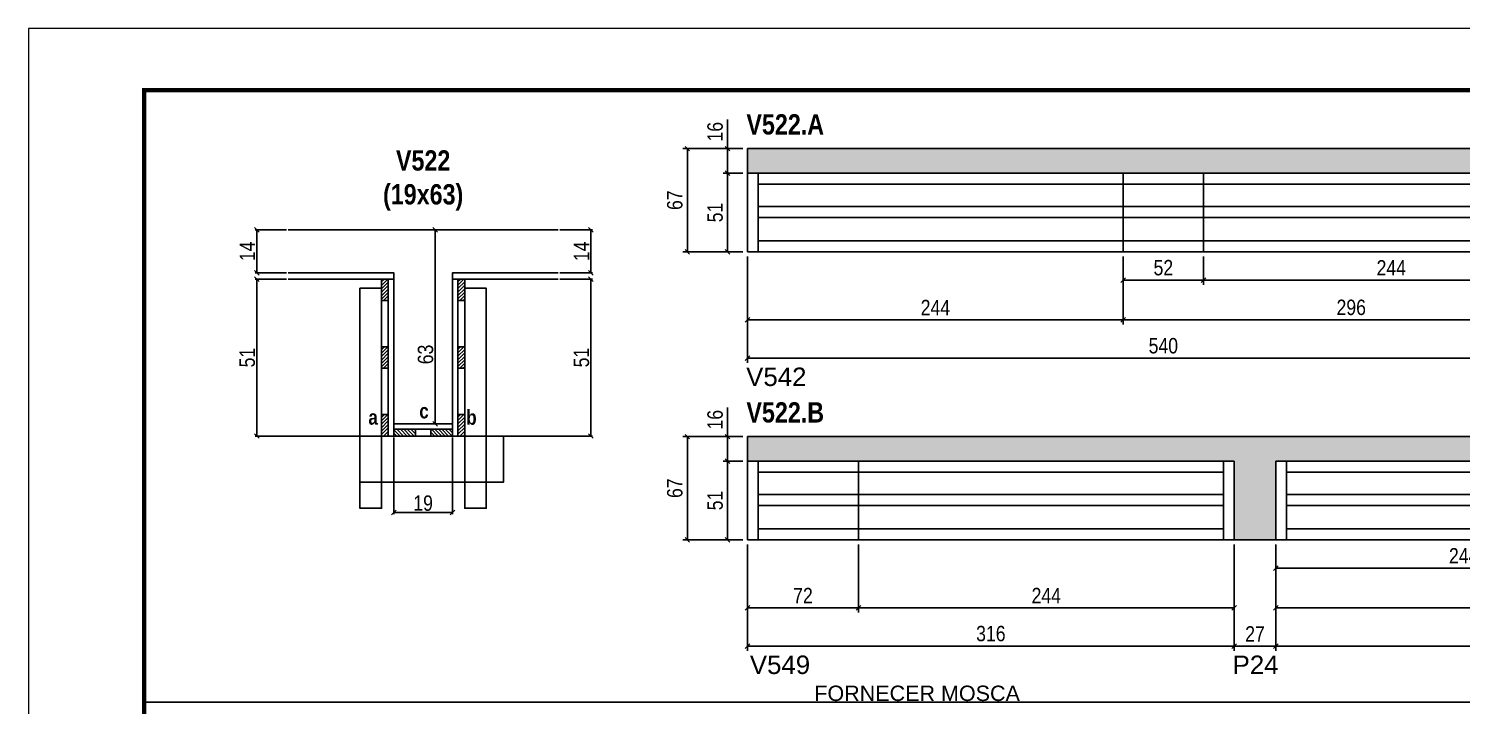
# Model space of a CAD drawing. Extents: x -15895 to 12929, y -2522 to 15173.
# Drawn here: x 6493 to 7423, y 11871 to 12311 of the extents above; entities that cross this region are included whole.
import ezdxf

# ---------------------------------------------------------------- set-up
doc = ezdxf.new("R2010")
doc.units = 0
doc.header["$PDMODE"] = 35
doc.header["$PDSIZE"] = -10
doc.linetypes.add('DASHED', pattern=[0.75, 0.5, -0.25])
for name, color, linetype in [('5', 5, 'Continuous'), ('COTA', 241, 'Continuous'), ('detalhes', 4, 'Continuous'), ('NOMENCLATURA', 7, 'Continuous'), ('Painéis', 200, 'Continuous'), ('SARR_2.2x7', 40, 'Continuous'), ('SARR_3.5x7', 81, 'Continuous')]:
    doc.layers.add(name, color=color, linetype=linetype)
for name, color, linetype, lineweight in [('CARIMBO', 255, 'Continuous', 9), ('CONCRETO', 251, 'Continuous', 25), ('Folhas', 255, 'Continuous', 9), ('SARRAFO DE PRESSAO', 251, 'DASHED', 9)]:
    doc.layers.add(name, color=color, linetype=linetype, lineweight=lineweight)
doc.styles.add('ARIAL', font='arial.ttf')
doc.styles.add('COTA TECNICA', font='techl___.ttf', dxfattribs={"height": 10})
doc.styles.add('COTA TECNICA 2X', font='techl___.ttf', dxfattribs={"height": 10})
doc.styles.get("Standard").update_dxf_attribs({"font": 'arial.ttf'})
doc.styles.add('TECNICA', font='techb___.ttf', dxfattribs={"height": 10})
doc.dimstyles.new('PAINEL', dxfattribs={"dimtxt": 10, "dimasz": 3, "dimexe": 3, "dimexo": 3, "dimgap": 3, "dimtad": 1, "dimdec": 1, "dimzin": 12, "dimdsep": 46, "dimtxsty": 'COTA TECNICA', "dimblk1": 'OBLIQUE', "dimblk2": 'OBLIQUE', "dimsah": 1, "dimcen": 0.9, "dimclrd": 4, "dimclre": 4, "dimclrt": 240, "dimadec": 1, "dimazin": 3, "dimtfac": 1, "dimtdec": 1, "dimtmove": 0, "dimatfit": 3, "dimfxl": 1, "dimtolj": 1, "dimtzin": 12, "dimarcsym": 0})
doc.dimstyles.new('SECAO', dxfattribs={"dimscale": 0.333333, "dimtxt": 5, "dimasz": 9, "dimexe": 3, "dimexo": 3, "dimgap": 3, "dimtad": 1, "dimdec": 1, "dimlfac": 0.5, "dimzin": 12, "dimdsep": 46, "dimtxsty": 'COTA TECNICA 2X', "dimblk1": 'OBLIQUE', "dimblk2": 'OBLIQUE', "dimsah": 1, "dimcen": 0.9, "dimclrd": 4, "dimclre": 4, "dimclrt": 240, "dimadec": 1, "dimazin": 3, "dimtfac": 1, "dimtdec": 1, "dimtmove": 0, "dimatfit": 3, "dimfxl": 1, "dimtolj": 1, "dimtzin": 12, "dimarcsym": 0})
pattern_1 = [(135, (39965.5262, -111466.2027), (-1.122532015, -1.122532015), [])]
pattern_2 = [(45, (-116790.1821, -21087.5717), (-1.122532015, 1.122532015), [])]
pattern_3 = [(45, (-116790.1821, -21175.5717), (-1.122532015, 1.122532015), [])]
pattern_4 = [(45, (-116790.1821, -21131.5717), (-1.122532015, 1.122532015), [])]

# ---------------------------------------------------------------- blocks, each defined once
blk = doc.blocks.new('9999999999')
at = {"layer": 'Folhas'}
blk.add_lwpolyline([(98138.98, 34190.21), (99623.98, 34190.21), (99623.98, 35240.21), (98138.98, 35240.21)], close=True, dxfattribs=at)
at = {"layer": 'Folhas', "color": 30, "const_width": 3}
blk.add_lwpolyline([(98213.98, 34230.21), (99583.98, 34230.21), (99583.98, 35200.21), (98213.98, 35200.21)], close=True, dxfattribs=at)
blk = doc.blocks.new('_Oblique')
at = {"color": 0, "linetype": 'ByBlock', "lineweight": -2}
blk.add_line((-0.5, -0.5), (0.5, 0.5), dxfattribs=at)
blk = doc.blocks.new('*D161')
at = {"layer": 'COTA', "color": 4, "lineweight": -2, "transparency": 16777216}
for p, q in [((6729.99, 12044.97), (6729.99, 11995.22)), ((6767.99, 12044.97), (6767.99, 11995.22)), ((6767.99, 11996.22), (6729.99, 11996.22))]:
    blk.add_line(p, q, dxfattribs=at)
at = {"layer": 'Defpoints', "color": 0, "transparency": 16777216}
for p in [(6729.99, 12045.97), (6767.99, 12045.97), (6729.99, 11996.22)]:
    blk.add_point(p, dxfattribs=at)
at = {"layer": 'COTA', "color": 4, "lineweight": -2, "transparency": 16777216, "xscale": 3, "yscale": 3, "zscale": 3, "rotation": 180}
blk.add_blockref('_Oblique', (6729.99, 11996.22), dxfattribs=at)
at = {"layer": 'COTA', "color": 4, "lineweight": -2, "transparency": 16777216, "xscale": 3, "yscale": 3, "zscale": 3}
blk.add_blockref('_Oblique', (6767.99, 11996.22), dxfattribs=at)
at = {"layer": 'COTA', "color": 240, "transparency": 16777216, "insert": (6748.99, 12002.3), "char_height": 10, "attachment_point": 5, "style": 'COTA TECNICA 2X'}
blk.add_mtext('\\A1;19', dxfattribs=at)
blk = doc.blocks.new('*D162')
at = {"layer": 'COTA', "color": 4, "lineweight": -2, "transparency": 16777216}
for p, q in [((6660.29, 12147.97), (6639.94, 12147.97)), ((6640.94, 12147.97), (6640.94, 12045.97)), ((6720.99, 12045.97), (6639.94, 12045.97))]:
    blk.add_line(p, q, dxfattribs=at)
at = {"layer": 'Defpoints', "color": 0, "transparency": 16777216}
for p in [(6661.29, 12147.97), (6640.94, 12045.97), (6721.99, 12045.97, 0)]:
    blk.add_point(p, dxfattribs=at)
at = {"layer": 'COTA', "color": 4, "lineweight": -2, "transparency": 16777216, "xscale": 3, "yscale": 3, "zscale": 3}
for p, rotation in [((6640.94, 12147.97), 90), ((6640.94, 12045.97), 270)]:
    blk.add_blockref('_Oblique', p, dxfattribs=dict(at, rotation=rotation))
at = {"layer": 'COTA', "color": 240, "transparency": 16777216, "insert": (6634.83, 12096.97), "char_height": 10, "attachment_point": 5, "rotation": 90, "style": 'COTA TECNICA 2X'}
blk.add_mtext('\\A1;51', dxfattribs=at)
blk = doc.blocks.new('*D163')
at = {"layer": 'COTA', "color": 4, "lineweight": -2, "transparency": 16777216}
for p, q in [((6837.69, 12147.97), (6858.91, 12147.97)), ((6857.91, 12147.97), (6857.91, 12045.97)), ((6776.99, 12045.97), (6858.91, 12045.97))]:
    blk.add_line(p, q, dxfattribs=at)
at = {"layer": 'Defpoints', "color": 0, "transparency": 16777216}
for p in [(6836.69, 12147.97), (6775.99, 12045.97, 0), (6857.91, 12045.97)]:
    blk.add_point(p, dxfattribs=at)
at = {"layer": 'COTA', "color": 4, "lineweight": -2, "transparency": 16777216, "xscale": 3, "yscale": 3, "zscale": 3}
for p, rotation in [((6857.91, 12147.97), 90), ((6857.91, 12045.97), 270)]:
    blk.add_blockref('_Oblique', p, dxfattribs=dict(at, rotation=rotation))
at = {"layer": 'COTA', "color": 240, "transparency": 16777216, "insert": (6851.8, 12096.97), "char_height": 10, "attachment_point": 5, "rotation": 90, "style": 'COTA TECNICA 2X'}
blk.add_mtext('\\A1;51', dxfattribs=at)
blk = doc.blocks.new('*D164')
at = {"layer": 'COTA', "color": 4, "lineweight": -2, "transparency": 16777216}
for p, q in [((6766.99, 12179.97), (6755.81, 12179.97)), ((6756.81, 12053.97), (6756.81, 12179.97)), ((6766.99, 12053.97), (6755.81, 12053.97))]:
    blk.add_line(p, q, dxfattribs=at)
at = {"layer": 'Defpoints', "color": 0, "transparency": 16777216}
for p in [(6756.81, 12179.97), (6767.99, 12179.97), (6767.99, 12053.97)]:
    blk.add_point(p, dxfattribs=at)
at = {"layer": 'COTA', "color": 4, "lineweight": -2, "transparency": 16777216, "xscale": 3, "yscale": 3, "zscale": 3}
for p, rotation in [((6756.81, 12179.97), 90), ((6756.81, 12053.97), 270)]:
    blk.add_blockref('_Oblique', p, dxfattribs=dict(at, rotation=rotation))
at = {"layer": 'COTA', "color": 240, "transparency": 16777216, "insert": (6750.59, 12098.97), "char_height": 10, "attachment_point": 5, "rotation": 90, "style": 'COTA TECNICA 2X'}
blk.add_mtext('\\A1;63', dxfattribs=at)
blk = doc.blocks.new('*D165')
at = {"layer": 'COTA', "color": 4, "lineweight": -2, "transparency": 16777216}
for p, q in [((6837.69, 12179.97), (6858.91, 12179.97)), ((6857.91, 12151.97), (6857.91, 12179.97)), ((6837.69, 12151.97), (6858.91, 12151.97))]:
    blk.add_line(p, q, dxfattribs=at)
at = {"layer": 'Defpoints', "color": 0, "transparency": 16777216}
for p in [(6836.69, 12179.97), (6857.91, 12179.97), (6836.69, 12151.97)]:
    blk.add_point(p, dxfattribs=at)
at = {"layer": 'COTA', "color": 4, "lineweight": -2, "transparency": 16777216, "xscale": 3, "yscale": 3, "zscale": 3}
for p, rotation in [((6857.91, 12179.97), 90), ((6857.91, 12151.97), 270)]:
    blk.add_blockref('_Oblique', p, dxfattribs=dict(at, rotation=rotation))
at = {"layer": 'COTA', "color": 240, "transparency": 16777216, "insert": (6851.83, 12165.97), "char_height": 10, "attachment_point": 5, "rotation": 90, "style": 'COTA TECNICA 2X'}
blk.add_mtext('\\A1;14', dxfattribs=at)
blk = doc.blocks.new('*D166')
at = {"layer": 'COTA', "color": 4, "lineweight": -2, "transparency": 16777216}
for p, q in [((6660.29, 12179.97), (6639.94, 12179.97)), ((6640.94, 12151.97), (6640.94, 12179.97)), ((6660.29, 12151.97), (6639.94, 12151.97))]:
    blk.add_line(p, q, dxfattribs=at)
at = {"layer": 'Defpoints', "color": 0, "transparency": 16777216}
for p in [(6640.94, 12179.97), (6661.29, 12179.97), (6661.29, 12151.97)]:
    blk.add_point(p, dxfattribs=at)
at = {"layer": 'COTA', "color": 4, "lineweight": -2, "transparency": 16777216, "xscale": 3, "yscale": 3, "zscale": 3}
for p, rotation in [((6640.94, 12179.97), 90), ((6640.94, 12151.97), 270)]:
    blk.add_blockref('_Oblique', p, dxfattribs=dict(at, rotation=rotation))
at = {"layer": 'COTA', "color": 240, "transparency": 16777216, "insert": (6634.87, 12165.97), "char_height": 10, "attachment_point": 5, "rotation": 90, "style": 'COTA TECNICA 2X'}
blk.add_mtext('\\A1;14', dxfattribs=at)
blk = doc.blocks.new('*D174')
at = {"layer": 'COTA', "color": 4, "lineweight": -2, "transparency": 16777216}
for p, q in [((6959.63, 12162.71), (6959.63, 12093.48)), ((7499.63, 12162.71), (7499.63, 12093.48)), ((6959.63, 12096.48), (7499.63, 12096.48))]:
    blk.add_line(p, q, dxfattribs=at)
at = {"layer": 'Defpoints', "color": 0, "transparency": 16777216}
for p in [(6959.63, 12165.71), (7499.63, 12165.71), (7499.63, 12096.48)]:
    blk.add_point(p, dxfattribs=at)
at = {"layer": 'COTA', "color": 4, "lineweight": -2, "transparency": 16777216, "xscale": 3, "yscale": 3, "zscale": 3, "rotation": 180}
blk.add_blockref('_Oblique', (6959.63, 12096.48), dxfattribs=at)
at = {"layer": 'COTA', "color": 4, "lineweight": -2, "transparency": 16777216, "xscale": 3, "yscale": 3, "zscale": 3}
blk.add_blockref('_Oblique', (7499.63, 12096.48), dxfattribs=at)
at = {"layer": 'COTA', "color": 240, "transparency": 16777216, "insert": (7229.63, 12104.59), "char_height": 10, "attachment_point": 5, "style": 'COTA TECNICA'}
blk.add_mtext('\\A1;540', dxfattribs=at)
blk = doc.blocks.new('*D169')
at = {"layer": 'COTA', "color": 4, "lineweight": -2, "transparency": 16777216}
for p, q in [((6959.63, 12162.71), (6959.63, 12118.39)), ((7203.63, 12162.71), (7203.63, 12118.39)), ((6959.63, 12121.39), (7203.63, 12121.39))]:
    blk.add_line(p, q, dxfattribs=at)
at = {"layer": 'Defpoints', "color": 0, "transparency": 16777216}
for p in [(6959.63, 12165.71), (7203.63, 12165.71), (7203.63, 12121.39)]:
    blk.add_point(p, dxfattribs=at)
at = {"layer": 'COTA', "color": 4, "lineweight": -2, "transparency": 16777216, "xscale": 3, "yscale": 3, "zscale": 3, "rotation": 180}
blk.add_blockref('_Oblique', (6959.63, 12121.39), dxfattribs=at)
at = {"layer": 'COTA', "color": 4, "lineweight": -2, "transparency": 16777216, "xscale": 3, "yscale": 3, "zscale": 3}
blk.add_blockref('_Oblique', (7203.63, 12121.39), dxfattribs=at)
at = {"layer": 'COTA', "color": 240, "transparency": 16777216, "insert": (7081.63, 12129.46), "char_height": 10, "attachment_point": 5, "style": 'COTA TECNICA'}
blk.add_mtext('\\A1;244', dxfattribs=at)
blk = doc.blocks.new('*D170')
at = {"layer": 'COTA', "color": 4, "lineweight": -2, "transparency": 16777216}
for p, q in [((7203.63, 12162.71), (7203.63, 12118.39)), ((7499.63, 12162.71), (7499.63, 12118.39)), ((7203.63, 12121.39), (7499.63, 12121.39))]:
    blk.add_line(p, q, dxfattribs=at)
at = {"layer": 'Defpoints', "color": 0, "transparency": 16777216}
for p in [(7203.63, 12165.71), (7499.63, 12165.71), (7499.63, 12121.39)]:
    blk.add_point(p, dxfattribs=at)
at = {"layer": 'COTA', "color": 4, "lineweight": -2, "transparency": 16777216, "xscale": 3, "yscale": 3, "zscale": 3, "rotation": 180}
blk.add_blockref('_Oblique', (7203.63, 12121.39), dxfattribs=at)
at = {"layer": 'COTA', "color": 4, "lineweight": -2, "transparency": 16777216, "xscale": 3, "yscale": 3, "zscale": 3}
blk.add_blockref('_Oblique', (7499.63, 12121.39), dxfattribs=at)
at = {"layer": 'COTA', "color": 240, "transparency": 16777216, "insert": (7351.63, 12129.52), "char_height": 10, "attachment_point": 5, "style": 'COTA TECNICA'}
blk.add_mtext('\\A1;296', dxfattribs=at)
blk = doc.blocks.new('*D171')
at = {"layer": 'COTA', "color": 4, "lineweight": -2, "transparency": 16777216}
for p, q in [((6956.63, 12216.71), (6943.72, 12216.71)), ((6946.72, 12216.71), (6946.72, 12165.71)), ((6956.63, 12165.71), (6943.72, 12165.71))]:
    blk.add_line(p, q, dxfattribs=at)
at = {"layer": 'Defpoints', "color": 0, "transparency": 16777216}
for p in [(6959.63, 12216.71), (6946.72, 12165.71), (6959.63, 12165.71)]:
    blk.add_point(p, dxfattribs=at)
at = {"layer": 'COTA', "color": 4, "lineweight": -2, "transparency": 16777216, "xscale": 3, "yscale": 3, "zscale": 3}
for p, rotation in [((6946.72, 12216.71), 90), ((6946.72, 12165.71), 270)]:
    blk.add_blockref('_Oblique', p, dxfattribs=dict(at, rotation=rotation))
at = {"layer": 'COTA', "color": 240, "transparency": 16777216, "insert": (6938.61, 12191.21), "char_height": 10, "attachment_point": 5, "rotation": 90, "style": 'COTA TECNICA'}
blk.add_mtext('\\A1;51', dxfattribs=at)
blk = doc.blocks.new('*D172')
at = {"layer": 'COTA', "color": 4, "lineweight": -2, "transparency": 16777216}
for p, q in [((6946.72, 12232.71), (6946.72, 12251.73)), ((6956.63, 12232.71), (6943.72, 12232.71)), ((6946.72, 12216.71), (6946.72, 12232.71)), ((6956.63, 12216.71), (6943.72, 12216.71))]:
    blk.add_line(p, q, dxfattribs=at)
at = {"layer": 'Defpoints', "color": 0, "transparency": 16777216}
for p in [(6946.72, 12232.71), (6959.63, 12232.71), (6959.63, 12216.71)]:
    blk.add_point(p, dxfattribs=at)
at = {"layer": 'COTA', "color": 4, "lineweight": -2, "transparency": 16777216, "xscale": 3, "yscale": 3, "zscale": 3}
for p, rotation in [((6946.72, 12232.71), 90), ((6946.72, 12216.71), 270)]:
    blk.add_blockref('_Oblique', p, dxfattribs=dict(at, rotation=rotation))
at = {"layer": 'COTA', "color": 240, "transparency": 16777216, "insert": (6938.62, 12243.72), "char_height": 10, "attachment_point": 5, "rotation": 90, "style": 'COTA TECNICA'}
blk.add_mtext('\\A1;16', dxfattribs=at)
blk = doc.blocks.new('*D173')
at = {"layer": 'COTA', "color": 4, "lineweight": -2, "transparency": 16777216}
for p, q in [((6956.63, 12232.71), (6917.56, 12232.71)), ((6920.56, 12165.71), (6920.56, 12232.71)), ((6956.63, 12165.71), (6917.56, 12165.71))]:
    blk.add_line(p, q, dxfattribs=at)
at = {"layer": 'Defpoints', "color": 0, "transparency": 16777216}
for p in [(6920.56, 12232.71), (6959.63, 12232.71), (6959.63, 12165.71)]:
    blk.add_point(p, dxfattribs=at)
at = {"layer": 'COTA', "color": 4, "lineweight": -2, "transparency": 16777216, "xscale": 3, "yscale": 3, "zscale": 3}
for p, rotation in [((6920.56, 12232.71), 90), ((6920.56, 12165.71), 270)]:
    blk.add_blockref('_Oblique', p, dxfattribs=dict(at, rotation=rotation))
at = {"layer": 'COTA', "color": 240, "transparency": 16777216, "insert": (6912.46, 12199.21), "char_height": 10, "attachment_point": 5, "rotation": 90, "style": 'COTA TECNICA'}
blk.add_mtext('\\A1;67', dxfattribs=at)
blk = doc.blocks.new('*D175')
at = {"layer": 'COTA', "color": 4, "lineweight": -2, "transparency": 16777216}
for p, q in [((7203.63, 12162.71), (7203.63, 12144.22)), ((7255.63, 12162.71), (7255.63, 12144.22)), ((7203.63, 12147.22), (7255.63, 12147.22))]:
    blk.add_line(p, q, dxfattribs=at)
at = {"layer": 'Defpoints', "color": 0, "transparency": 16777216}
for p in [(7203.63, 12165.71), (7255.63, 12165.71), (7255.63, 12147.22)]:
    blk.add_point(p, dxfattribs=at)
at = {"layer": 'COTA', "color": 4, "lineweight": -2, "transparency": 16777216, "xscale": 3, "yscale": 3, "zscale": 3, "rotation": 180}
blk.add_blockref('_Oblique', (7203.63, 12147.22), dxfattribs=at)
at = {"layer": 'COTA', "color": 4, "lineweight": -2, "transparency": 16777216, "xscale": 3, "yscale": 3, "zscale": 3}
blk.add_blockref('_Oblique', (7255.63, 12147.22), dxfattribs=at)
at = {"layer": 'COTA', "color": 240, "transparency": 16777216, "insert": (7229.63, 12155.33), "char_height": 10, "attachment_point": 5, "style": 'COTA TECNICA'}
blk.add_mtext('\\A1;52', dxfattribs=at)
blk = doc.blocks.new('*D176')
at = {"layer": 'COTA', "color": 4, "lineweight": -2, "transparency": 16777216}
for p, q in [((7255.63, 12162.71), (7255.63, 12144.22)), ((7499.63, 12162.71), (7499.63, 12144.22)), ((7255.63, 12147.22), (7499.63, 12147.22))]:
    blk.add_line(p, q, dxfattribs=at)
at = {"layer": 'Defpoints', "color": 0, "transparency": 16777216}
for p in [(7255.63, 12165.71), (7499.63, 12165.71), (7499.63, 12147.22)]:
    blk.add_point(p, dxfattribs=at)
at = {"layer": 'COTA', "color": 4, "lineweight": -2, "transparency": 16777216, "xscale": 3, "yscale": 3, "zscale": 3, "rotation": 180}
blk.add_blockref('_Oblique', (7255.63, 12147.22), dxfattribs=at)
at = {"layer": 'COTA', "color": 4, "lineweight": -2, "transparency": 16777216, "xscale": 3, "yscale": 3, "zscale": 3}
blk.add_blockref('_Oblique', (7499.63, 12147.22), dxfattribs=at)
at = {"layer": 'COTA', "color": 240, "transparency": 16777216, "insert": (7377.63, 12155.29), "char_height": 10, "attachment_point": 5, "style": 'COTA TECNICA'}
blk.add_mtext('\\A1;244', dxfattribs=at)
blk = doc.blocks.new('*D180')
at = {"layer": 'COTA', "color": 4, "lineweight": -2, "transparency": 16777216}
for p, q in [((7302.63, 11975.56), (7302.63, 11906.32)), ((7842.63, 11975.56), (7842.63, 11906.32)), ((7842.63, 11909.32), (7302.63, 11909.32))]:
    blk.add_line(p, q, dxfattribs=at)
at = {"layer": 'Defpoints', "color": 0, "transparency": 16777216}
for p in [(7302.63, 11978.56), (7842.63, 11978.56), (7302.63, 11909.32)]:
    blk.add_point(p, dxfattribs=at)
at = {"layer": 'COTA', "color": 4, "lineweight": -2, "transparency": 16777216, "xscale": 3, "yscale": 3, "zscale": 3, "rotation": 180}
blk.add_blockref('_Oblique', (7302.63, 11909.32), dxfattribs=at)
at = {"layer": 'COTA', "color": 4, "lineweight": -2, "transparency": 16777216, "xscale": 3, "yscale": 3, "zscale": 3}
blk.add_blockref('_Oblique', (7842.63, 11909.32), dxfattribs=at)
at = {"layer": 'COTA', "color": 240, "transparency": 16777216, "insert": (7572.63, 11917.43), "char_height": 10, "attachment_point": 5, "style": 'COTA TECNICA'}
blk.add_mtext('\\A1;540', dxfattribs=at)
blk = doc.blocks.new('*D182')
at = {"layer": 'COTA', "color": 4, "lineweight": -2, "transparency": 16777216}
for p, q in [((7302.63, 11975.56), (7302.63, 11931.23)), ((7598.63, 11975.56), (7598.63, 11931.23)), ((7598.63, 11934.23), (7302.63, 11934.23))]:
    blk.add_line(p, q, dxfattribs=at)
at = {"layer": 'Defpoints', "color": 0, "transparency": 16777216}
for p in [(7302.63, 11978.56), (7598.63, 11978.56), (7302.63, 11934.23)]:
    blk.add_point(p, dxfattribs=at)
at = {"layer": 'COTA', "color": 4, "lineweight": -2, "transparency": 16777216, "xscale": 3, "yscale": 3, "zscale": 3, "rotation": 180}
blk.add_blockref('_Oblique', (7302.63, 11934.23), dxfattribs=at)
at = {"layer": 'COTA', "color": 4, "lineweight": -2, "transparency": 16777216, "xscale": 3, "yscale": 3, "zscale": 3}
blk.add_blockref('_Oblique', (7598.63, 11934.23), dxfattribs=at)
at = {"layer": 'COTA', "color": 240, "transparency": 16777216, "insert": (7450.63, 11942.36), "char_height": 10, "attachment_point": 5, "style": 'COTA TECNICA'}
blk.add_mtext('\\A1;296', dxfattribs=at)
blk = doc.blocks.new('*D187')
at = {"layer": 'COTA', "color": 4, "lineweight": -2, "transparency": 16777216}
for p, q in [((7302.63, 11975.56), (7302.63, 11957.07)), ((7546.63, 11975.56), (7546.63, 11957.07)), ((7546.63, 11960.07), (7302.63, 11960.07))]:
    blk.add_line(p, q, dxfattribs=at)
at = {"layer": 'Defpoints', "color": 0, "transparency": 16777216}
for p in [(7302.63, 11978.56), (7546.63, 11978.56), (7302.63, 11960.07)]:
    blk.add_point(p, dxfattribs=at)
at = {"layer": 'COTA', "color": 4, "lineweight": -2, "transparency": 16777216, "xscale": 3, "yscale": 3, "zscale": 3, "rotation": 180}
blk.add_blockref('_Oblique', (7302.63, 11960.07), dxfattribs=at)
at = {"layer": 'COTA', "color": 4, "lineweight": -2, "transparency": 16777216, "xscale": 3, "yscale": 3, "zscale": 3}
blk.add_blockref('_Oblique', (7546.63, 11960.07), dxfattribs=at)
at = {"layer": 'COTA', "color": 240, "transparency": 16777216, "insert": (7424.63, 11968.14), "char_height": 10, "attachment_point": 5, "style": 'COTA TECNICA'}
blk.add_mtext('\\A1;244', dxfattribs=at)
blk = doc.blocks.new('*D183')
at = {"layer": 'COTA', "color": 4, "lineweight": -2, "transparency": 16777216}
for p, q in [((6959.63, 11975.56), (6959.63, 11906.32)), ((7275.63, 11975.56), (7275.63, 11906.32)), ((7275.63, 11909.32), (6959.63, 11909.32))]:
    blk.add_line(p, q, dxfattribs=at)
at = {"layer": 'Defpoints', "color": 0, "transparency": 16777216}
for p in [(6959.63, 11978.56), (7275.63, 11978.56), (6959.63, 11909.32)]:
    blk.add_point(p, dxfattribs=at)
at = {"layer": 'COTA', "color": 4, "lineweight": -2, "transparency": 16777216, "xscale": 3, "yscale": 3, "zscale": 3, "rotation": 180}
blk.add_blockref('_Oblique', (6959.63, 11909.32), dxfattribs=at)
at = {"layer": 'COTA', "color": 4, "lineweight": -2, "transparency": 16777216, "xscale": 3, "yscale": 3, "zscale": 3}
blk.add_blockref('_Oblique', (7275.63, 11909.32), dxfattribs=at)
at = {"layer": 'COTA', "color": 240, "transparency": 16777216, "insert": (7117.63, 11917.54), "char_height": 10, "attachment_point": 5, "style": 'COTA TECNICA'}
blk.add_mtext('\\A1;316', dxfattribs=at)
blk = doc.blocks.new('*D184')
at = {"layer": 'COTA', "color": 4, "lineweight": -2, "transparency": 16777216}
for p, q in [((7031.63, 11975.56), (7031.63, 11931.23)), ((7275.63, 11975.56), (7275.63, 11931.23)), ((7275.63, 11934.23), (7031.63, 11934.23))]:
    blk.add_line(p, q, dxfattribs=at)
at = {"layer": 'Defpoints', "color": 0, "transparency": 16777216}
for p in [(7031.63, 11978.56), (7275.63, 11978.56), (7031.63, 11934.23)]:
    blk.add_point(p, dxfattribs=at)
at = {"layer": 'COTA', "color": 4, "lineweight": -2, "transparency": 16777216, "xscale": 3, "yscale": 3, "zscale": 3, "rotation": 180}
blk.add_blockref('_Oblique', (7031.63, 11934.23), dxfattribs=at)
at = {"layer": 'COTA', "color": 4, "lineweight": -2, "transparency": 16777216, "xscale": 3, "yscale": 3, "zscale": 3}
blk.add_blockref('_Oblique', (7275.63, 11934.23), dxfattribs=at)
at = {"layer": 'COTA', "color": 240, "transparency": 16777216, "insert": (7153.63, 11942.31), "char_height": 10, "attachment_point": 5, "style": 'COTA TECNICA'}
blk.add_mtext('\\A1;244', dxfattribs=at)
blk = doc.blocks.new('*D185')
at = {"layer": 'COTA', "color": 4, "lineweight": -2, "transparency": 16777216}
for p, q in [((6959.63, 11975.56), (6959.63, 11931.23)), ((7031.63, 11975.56), (7031.63, 11931.23)), ((7031.63, 11934.23), (6959.63, 11934.23))]:
    blk.add_line(p, q, dxfattribs=at)
at = {"layer": 'Defpoints', "color": 0, "transparency": 16777216}
for p in [(6959.63, 11978.56), (7031.63, 11978.56), (6959.63, 11934.23)]:
    blk.add_point(p, dxfattribs=at)
at = {"layer": 'COTA', "color": 4, "lineweight": -2, "transparency": 16777216, "xscale": 3, "yscale": 3, "zscale": 3, "rotation": 180}
blk.add_blockref('_Oblique', (6959.63, 11934.23), dxfattribs=at)
at = {"layer": 'COTA', "color": 4, "lineweight": -2, "transparency": 16777216, "xscale": 3, "yscale": 3, "zscale": 3}
blk.add_blockref('_Oblique', (7031.63, 11934.23), dxfattribs=at)
at = {"layer": 'COTA', "color": 240, "transparency": 16777216, "insert": (6995.63, 11942.31), "char_height": 10, "attachment_point": 5, "style": 'COTA TECNICA'}
blk.add_mtext('\\A1;72', dxfattribs=at)
blk = doc.blocks.new('*D188')
at = {"layer": 'COTA', "color": 4, "lineweight": -2, "transparency": 16777216}
for p, q in [((6956.63, 12029.56), (6943.72, 12029.56)), ((6946.72, 12029.56), (6946.72, 11978.56)), ((6956.63, 11978.56), (6943.72, 11978.56))]:
    blk.add_line(p, q, dxfattribs=at)
at = {"layer": 'Defpoints', "color": 0, "transparency": 16777216}
for p in [(6959.63, 12029.56), (6946.72, 11978.56), (6959.63, 11978.56)]:
    blk.add_point(p, dxfattribs=at)
at = {"layer": 'COTA', "color": 4, "lineweight": -2, "transparency": 16777216, "xscale": 3, "yscale": 3, "zscale": 3}
for p, rotation in [((6946.72, 12029.56), 90), ((6946.72, 11978.56), 270)]:
    blk.add_blockref('_Oblique', p, dxfattribs=dict(at, rotation=rotation))
at = {"layer": 'COTA', "color": 240, "transparency": 16777216, "insert": (6938.61, 12004.06), "char_height": 10, "attachment_point": 5, "rotation": 90, "style": 'COTA TECNICA'}
blk.add_mtext('\\A1;51', dxfattribs=at)
blk = doc.blocks.new('*D189')
at = {"layer": 'COTA', "color": 4, "lineweight": -2, "transparency": 16777216}
for p, q in [((6946.72, 12045.56), (6946.72, 12064.57)), ((6956.63, 12045.56), (6943.72, 12045.56)), ((6946.72, 12029.56), (6946.72, 12045.56)), ((6956.63, 12029.56), (6943.72, 12029.56))]:
    blk.add_line(p, q, dxfattribs=at)
at = {"layer": 'Defpoints', "color": 0, "transparency": 16777216}
for p in [(6946.72, 12045.56), (6959.63, 12045.56), (6959.63, 12029.56)]:
    blk.add_point(p, dxfattribs=at)
at = {"layer": 'COTA', "color": 4, "lineweight": -2, "transparency": 16777216, "xscale": 3, "yscale": 3, "zscale": 3}
for p, rotation in [((6946.72, 12045.56), 90), ((6946.72, 12029.56), 270)]:
    blk.add_blockref('_Oblique', p, dxfattribs=dict(at, rotation=rotation))
at = {"layer": 'COTA', "color": 240, "transparency": 16777216, "insert": (6938.62, 12056.56), "char_height": 10, "attachment_point": 5, "rotation": 90, "style": 'COTA TECNICA'}
blk.add_mtext('\\A1;16', dxfattribs=at)
blk = doc.blocks.new('*D190')
at = {"layer": 'COTA', "color": 4, "lineweight": -2, "transparency": 16777216}
for p, q in [((6956.63, 12045.56), (6917.56, 12045.56)), ((6920.56, 11978.56), (6920.56, 12045.56)), ((6956.63, 11978.56), (6917.56, 11978.56))]:
    blk.add_line(p, q, dxfattribs=at)
at = {"layer": 'Defpoints', "color": 0, "transparency": 16777216}
for p in [(6920.56, 12045.56), (6959.63, 12045.56), (6959.63, 11978.56)]:
    blk.add_point(p, dxfattribs=at)
at = {"layer": 'COTA', "color": 4, "lineweight": -2, "transparency": 16777216, "xscale": 3, "yscale": 3, "zscale": 3}
for p, rotation in [((6920.56, 12045.56), 90), ((6920.56, 11978.56), 270)]:
    blk.add_blockref('_Oblique', p, dxfattribs=dict(at, rotation=rotation))
at = {"layer": 'COTA', "color": 240, "transparency": 16777216, "insert": (6912.46, 12012.06), "char_height": 10, "attachment_point": 5, "rotation": 90, "style": 'COTA TECNICA'}
blk.add_mtext('\\A1;67', dxfattribs=at)
blk = doc.blocks.new('*D1920')
at = {"layer": 'COTA', "color": 4, "lineweight": -2, "transparency": 16777216}
for p, q in [((7275.63, 11975.56), (7275.63, 11906.32)), ((7302.63, 11975.56), (7302.63, 11906.32)), ((7275.63, 11909.32), (7302.63, 11909.32))]:
    blk.add_line(p, q, dxfattribs=at)
at = {"layer": 'Defpoints', "color": 0, "transparency": 16777216}
for p in [(7275.63, 11978.56), (7302.63, 11978.56), (7302.63, 11909.32)]:
    blk.add_point(p, dxfattribs=at)
at = {"layer": 'COTA', "color": 4, "lineweight": -2, "transparency": 16777216, "xscale": 3, "yscale": 3, "zscale": 3, "rotation": 180}
blk.add_blockref('_Oblique', (7275.63, 11909.32), dxfattribs=at)
at = {"layer": 'COTA', "color": 4, "lineweight": -2, "transparency": 16777216, "xscale": 3, "yscale": 3, "zscale": 3}
blk.add_blockref('_Oblique', (7302.63, 11909.32), dxfattribs=at)
at = {"layer": 'COTA', "color": 240, "transparency": 16777216, "insert": (7289.13, 11917.39), "char_height": 10, "attachment_point": 5, "style": 'COTA TECNICA'}
blk.add_mtext('\\A1;27', dxfattribs=at)

msp = doc.modelspace()

# ---------------------------------------------------------------- hatches: boundary and pattern name
at = {"layer": 'COTA'}
h = msp.add_hatch(dxfattribs=at)
h.set_pattern_fill('AR-CONC', color=256, scale=0.03)
h.set_pattern_definition([(50, (1.5, 0), (5.4655401, -0.4781726), [0.5715, -6.2865]), (355, (1.5, 0), (-1.0573026, 5.7317054), [0.4572, -5.0292175]), (100.451445, (1.9555, -0.04), (4.4082374, 5.2535326), [0.4857003, -5.3427073]), (46.1842, (1.5, 1.524), (8.1323712, -1.2612698), [0.85725, -9.42975]), (96.63556, (2.178, 1.419), (7.122124, 7.4227837), [0.7285507, -8.0140682]), (351.18415, (1.5, 1.524), (7.122124, 7.4227837), [0.685799, -7.543792]), (21, (2.262, 1.143), (4.5484317, -3.067956), [0.5715, -6.2865]), (326, (2.262, 1.143), (1.8540609, 5.525639), [0.4572, -5.0292]), (71.451445, (2.641, 0.8873), (6.4024926, 2.457683), [0.4857003, -5.3426981]), (37.5, (1.5, 0), (0.0926581, 2.53665117), [0, -4.96824, 0, -5.1054, 0, -5.04825]), (7.5, (1.5, 0), (2.0045899, 3.00541724), [0, -2.91084, 0, -4.85394, 0, -1.92405]), (327.5, (-0.1993, 0), (4.06771786, -0.17186232), [0, -1.905, 0, -5.9436, 0, -7.8867]), (317.5, (-0.9613, 0), (4.4438754, 0.7627947), [0, -2.4765, 0, -3.94716, 0, -5.6007])])
h.paths.add_polyline_path([(7499.63, 12165.71), (7526.63, 12165.71), (7526.63, 12216.71), (7842.63, 12216.71), (7842.63, 12232.71), (6959.63, 12232.71), (6959.63, 12216.71), (7499.63, 12216.71)])
h = msp.add_hatch(dxfattribs=at)
h.set_pattern_fill('AR-CONC', color=256, scale=0.03)
h.set_pattern_definition([(50, (-1.5, -187.1567), (5.4655401, -0.4781726), [0.5715, -6.2865]), (355, (-1.5, -187.1567), (-1.0573026, 5.7317054), [0.4572, -5.0292175]), (100.451445, (-1.0445, -187.1965), (4.4082374, 5.2535326), [0.4857003, -5.3427073]), (46.1842, (-1.5, -185.633), (8.1323712, -1.2612698), [0.85725, -9.42975]), (96.63556, (-0.822, -185.738), (7.122124, 7.4227837), [0.7285507, -8.0140682]), (351.18415, (-1.5, -185.633), (7.122124, 7.4227837), [0.685799, -7.543792]), (21, (-0.738, -186.0137), (4.5484317, -3.067956), [0.5715, -6.2865]), (326, (-0.738, -186.0137), (1.8540609, 5.525639), [0.4572, -5.0292]), (71.451445, (-0.359, -186.2693), (6.4024926, 2.457683), [0.4857003, -5.3426981]), (37.5, (-1.5, -187.1567), (0.0926581, 2.53665117), [0, -4.96824, 0, -5.1054, 0, -5.04825]), (7.5, (-1.5, -187.1567), (2.0045899, 3.00541724), [0, -2.91084, 0, -4.85394, 0, -1.92405]), (327.5, (-3.1993, -187.1567), (4.06771786, -0.17186232), [0, -1.905, 0, -5.9436, 0, -7.8867]), (317.5, (-3.9613, -187.1567), (4.4438754, 0.7627947), [0, -2.4765, 0, -3.94716, 0, -5.6007])])
h.paths.add_polyline_path([(7302.63, 12029.56), (7842.63, 12029.56), (7842.63, 12045.56), (6959.63, 12045.56), (6959.63, 12029.56), (7275.63, 12029.56), (7275.63, 11978.56), (7302.63, 11978.56)])
at = {"layer": 'SARR_2.2x7'}
h = msp.add_hatch(dxfattribs=at)
h.set_pattern_fill('ANSI31', color=256, scale=0.5)
h.set_pattern_definition(pattern_2)
h.paths.add_polyline_path([(6721.99, 12133.97), (6726.39, 12133.97), (6726.39, 12147.97), (6721.99, 12147.97)])
h = msp.add_hatch(dxfattribs=at)
h.set_pattern_fill('ANSI31', color=256, scale=0.5)
h.set_pattern_definition(pattern_2)
h.paths.add_polyline_path([(6775.99, 12133.97), (6771.59, 12133.97), (6771.59, 12147.97), (6775.99, 12147.97)])
h = msp.add_hatch(dxfattribs=at)
h.set_pattern_fill('ANSI31', color=256, scale=0.5)
h.set_pattern_definition(pattern_4)
h.paths.add_polyline_path([(6721.99, 12089.97), (6726.39, 12089.97), (6726.39, 12103.97), (6721.99, 12103.97)])
h = msp.add_hatch(dxfattribs=at)
h.set_pattern_fill('ANSI31', color=256, scale=0.5)
h.set_pattern_definition(pattern_4)
h.paths.add_polyline_path([(6775.99, 12089.97), (6771.59, 12089.97), (6771.59, 12103.97), (6775.99, 12103.97)])
h = msp.add_hatch(dxfattribs=at)
h.set_pattern_fill('ANSI31', color=256, scale=0.5)
h.set_pattern_definition(pattern_3)
h.paths.add_polyline_path([(6721.99, 12045.97), (6726.39, 12045.97), (6726.39, 12059.97), (6721.99, 12059.97)])
h = msp.add_hatch(dxfattribs=at)
h.set_pattern_fill('ANSI31', color=256, scale=0.5)
h.set_pattern_definition(pattern_3)
h.paths.add_polyline_path([(6775.99, 12045.97), (6771.59, 12045.97), (6771.59, 12059.97), (6775.99, 12059.97)])
h = msp.add_hatch(dxfattribs=at)
h.set_pattern_fill('ANSI31', color=256, scale=0.5, angle=90)
h.set_pattern_definition(pattern_1)
h.paths.add_polyline_path([(6743.99, 12045.97), (6743.99, 12050.37), (6729.99, 12050.37), (6729.99, 12045.97)])
h = msp.add_hatch(dxfattribs=at)
h.set_pattern_fill('ANSI31', color=256, scale=0.5, angle=90)
h.set_pattern_definition(pattern_1)
h.paths.add_polyline_path([(6753.99, 12050.37), (6753.99, 12045.97), (6767.99, 12045.97), (6767.99, 12050.37)])

# ---------------------------------------------------------------- linework, layer by layer
at = {"layer": 'CONCRETO', "linetype": 'Continuous'}
msp.add_line((6836.69, 12179.97), (6661.29, 12179.97), dxfattribs=at)
at = {"layer": 'COTA'}
for p, q in [((6959.63, 12216.71), (6959.63, 12232.71)), ((6959.63, 12232.71), (7842.63, 12232.71)), ((7842.63, 12045.56), (6959.63, 12045.56)), ((6959.63, 12029.56), (6959.63, 12045.56)), ((7302.63, 11978.56), (7275.63, 11978.56)), ((6567.87, 11873.1), (7937.87, 11873.1))]:
    msp.add_line(p, q, dxfattribs=at)
at = {"layer": 'Painéis', "linetype": 'ByBlock'}
for p, q in [((7499.63, 12216.71), (6959.63, 12216.71)), ((6959.63, 12216.71), (6959.63, 12165.71)), ((7203.63, 12216.71), (7203.63, 12165.71)), ((7255.63, 12165.71), (7255.63, 12216.71)), ((6959.63, 12165.71), (7499.63, 12165.71)), ((6959.63, 11978.56), (6959.63, 12029.56)), ((6959.63, 12029.56), (7275.63, 12029.56)), ((7031.63, 12029.56), (7031.63, 11978.56)), ((7275.63, 12029.56), (7275.63, 11978.56)), ((7302.63, 11978.56), (7302.63, 12029.56)), ((7302.63, 12029.56), (7842.63, 12029.56)), ((7275.63, 11978.56), (6959.63, 11978.56)), ((7842.63, 11978.56), (7302.63, 11978.56))]:
    msp.add_line(p, q, dxfattribs=at)
at = {"layer": 'Painéis', "linetype": 'Continuous', "elevation": 0}
for points in [[(6661.29, 12147.97), (6729.99, 12147.97), (6729.99, 12151.97), (6661.29, 12151.97)], [(6836.69, 12147.97), (6767.99, 12147.97), (6767.99, 12151.97), (6836.69, 12151.97)]]:
    msp.add_lwpolyline(points, dxfattribs=at)
at = {"layer": 'Painéis', "linetype": 'Continuous'}
for points in [[(6726.39, 12045.97), (6726.39, 12147.97), (6729.99, 12147.97), (6729.99, 12045.97)], [(6771.59, 12045.97), (6771.59, 12147.97), (6767.99, 12147.97), (6767.99, 12045.97)], [(6767.99, 12053.97), (6729.99, 12053.97), (6729.99, 12050.37), (6767.99, 12050.37)]]:
    msp.add_lwpolyline(points, close=True, dxfattribs=at)
at = {"layer": 'SARR_2.2x7', "linetype": 'Continuous'}
for p, q in [((6966.63, 12165.71), (6966.63, 12216.71)), ((6966.63, 12209.71), (7203.63, 12209.71)), ((7203.63, 12209.71), (7492.63, 12209.71)), ((6966.63, 12195.06), (7203.63, 12195.06)), ((6966.63, 12188.06), (7203.63, 12188.06)), ((7492.63, 12195.06), (7203.63, 12195.06)), ((7492.63, 12188.06), (7203.63, 12188.06)), ((6966.63, 12172.71), (7203.63, 12172.71)), ((7203.63, 12172.71), (7492.63, 12172.71)), ((6966.63, 11978.56), (6966.63, 12029.56)), ((7268.63, 11978.56), (7268.63, 12029.56)), ((7309.63, 11978.56), (7309.63, 12029.56)), ((7031.63, 12022.56), (6966.63, 12022.56)), ((7268.63, 12022.56), (7031.63, 12022.56)), ((7598.63, 12022.56), (7309.63, 12022.56)), ((6966.63, 12007.9), (7031.63, 12007.9)), ((6966.63, 12000.9), (7031.63, 12000.9)), ((7031.63, 12007.9), (7268.63, 12007.9)), ((7031.63, 12000.9), (7268.63, 12000.9)), ((7598.63, 12007.9), (7309.63, 12007.9)), ((7598.63, 12000.9), (7309.63, 12000.9)), ((7031.63, 11985.56), (6966.63, 11985.56)), ((7268.63, 11985.56), (7031.63, 11985.56)), ((7598.63, 11985.56), (7309.63, 11985.56))]:
    msp.add_line(p, q, dxfattribs=at)
at = {"layer": 'SARR_2.2x7'}
for points in [[(6726.39, 12147.97), (6726.39, 12133.97), (6721.99, 12133.97), (6721.99, 12147.97)], [(6771.59, 12147.97), (6771.59, 12133.97), (6775.99, 12133.97), (6775.99, 12147.97)], [(6726.39, 12103.97), (6726.39, 12089.97), (6721.99, 12089.97), (6721.99, 12103.97)], [(6771.59, 12103.97), (6771.59, 12089.97), (6775.99, 12089.97), (6775.99, 12103.97)], [(6726.39, 12059.97), (6726.39, 12045.97), (6721.99, 12045.97), (6721.99, 12059.97)], [(6771.59, 12059.97), (6771.59, 12045.97), (6775.99, 12045.97), (6775.99, 12059.97)], [(6729.99, 12050.37), (6743.99, 12050.37), (6743.99, 12045.97), (6729.99, 12045.97)], [(6767.99, 12050.37), (6753.99, 12050.37), (6753.99, 12045.97), (6767.99, 12045.97)]]:
    msp.add_lwpolyline(points, close=True, dxfattribs=at)
at = {"layer": 'SARR_3.5x7'}
for points in [[(6721.99, 12141.97), (6707.99, 12141.97), (6707.99, 11998.99), (6721.99, 11998.99)], [(6775.99, 12141.97), (6789.99, 12141.97), (6789.99, 11998.99), (6775.99, 11998.99)], [(6707.99, 12045.97), (6801.17, 12045.97), (6801.17, 12015.88), (6707.99, 12015.88)]]:
    msp.add_lwpolyline(points, close=True, dxfattribs=at)

# ---------------------------------------------------------------- block references
at = {"layer": 'SARRAFO DE PRESSAO', "color": 6, "linetype": 'ByBlock'}
msp.add_blockref('9999999999', (-91646.11, -22929.5), dxfattribs=at)

# ---------------------------------------------------------------- texts
at = {"layer": '5', "linetype": 'Continuous'}
for s, rotation, p in [('V542', 359.99996, (6958.76, 12078.46)), ('V549', 0.00004, (6961.15, 11891.31)), ('P24', 0.00004, (7274.62, 11891.31))]:
    msp.add_text(s, height=12, rotation=rotation, dxfattribs=at).set_placement(p)
at = {"layer": 'CARIMBO', "style": 'ARIAL'}
msp.add_text('FORNECER MOSCA', height=10, dxfattribs=at).set_placement((7003, 11873.78))
at = {"layer": 'detalhes', "style": 'TECNICA'}
for s, p in [('a', (6713.47, 12053.33)), ('c', (6746.53, 12057.44)), ('b', (6777.03, 12053.32))]:
    msp.add_text(s, height=9.6, dxfattribs=at).set_placement(p)
at = {"layer": 'NOMENCLATURA', "style": 'TECNICA'}
for s, p in [('V522.A', (6958.91, 12241.9)), ('V522.B', (6958.91, 12054.74))]:
    msp.add_text(s, height=13.2, dxfattribs=at).set_placement(p)
at = {"layer": 'NOMENCLATURA', "insert": (6749.02, 12231.66), "char_height": 13.2, "attachment_point": 2, "style": 'TECNICA'}
msp.add_mtext_dynamic_manual_height_columns('V522\\P(19x63)', width=300.2766, gutter_width=1, heights=[0], dxfattribs=at)

# ---------------------------------------------------------------- dimensions: what is measured, and where the dimension line sits
at = {"layer": 'COTA'}
for base, p1, p2, angle, dimstyle, picture, middle in [((6946.72, 12232.71), (6959.63, 12216.71), (6959.63, 12232.71), 90, 'PAINEL', '*D172', (6938.62, 12243.72)), ((6920.56, 12232.71), (6959.63, 12165.71), (6959.63, 12232.71), 90, 'PAINEL', '*D173', (6912.46, 12199.21)), ((6946.72, 12165.71), (6959.63, 12216.71), (6959.63, 12165.71), 90, 'PAINEL', '*D171', (6938.61, 12191.21)), ((6640.94, 12179.97), (6661.29, 12151.97), (6661.29, 12179.97), 90, 'SECAO', '*D166', (6634.87, 12165.97)), ((6857.91, 12179.97), (6836.69, 12151.97), (6836.69, 12179.97), 90, 'SECAO', '*D165', (6851.83, 12165.97)), ((7499.63, 12096.48), (6959.63, 12165.71), (7499.63, 12165.71), 180, 'PAINEL', '*D174', (7229.63, 12104.59)), ((6640.94, 12045.97, 0), (6661.29, 12147.97), (6721.99, 12045.97), 90, 'SECAO', '*D162', (6634.83, 12096.97, 0)), ((6857.91, 12045.97, 0), (6836.69, 12147.97), (6775.99, 12045.97), 90, 'SECAO', '*D163', (6851.8, 12096.97, 0)), ((6946.72, 12045.56), (6959.63, 12029.56), (6959.63, 12045.56), 90, 'PAINEL', '*D189', (6938.62, 12056.56)), ((6920.56, 12045.56), (6959.63, 11978.56), (6959.63, 12045.56), 90, 'PAINEL', '*D190', (6912.46, 12012.06)), ((6946.72, 11978.56), (6959.63, 12029.56), (6959.63, 11978.56), 90, 'PAINEL', '*D188', (6938.61, 12004.06)), ((6959.63, 11909.32), (7275.63, 11978.56), (6959.63, 11978.56), 0, 'PAINEL', '*D183', (7117.63, 11917.54)), ((7031.63, 11934.23), (7275.63, 11978.56), (7031.63, 11978.56), 180, 'PAINEL', '*D184', (7153.63, 11942.31)), ((7302.63, 11909.32), (7842.63, 11978.56), (7302.63, 11978.56), 0, 'PAINEL', '*D180', (7572.63, 11917.43))]:
    dim = msp.add_linear_dim(base=base, p1=p1, p2=p2, angle=angle, dimstyle=dimstyle, dxfattribs=at)
    dim.commit()
    dim.dimension.update_dxf_attribs({"geometry": picture, "text_midpoint": middle})
for base, p1, p2, angle, picture, middle in [((6756.81, 12179.97), (6767.99, 12053.97), (6767.99, 12179.97), 90, '*D164', (6756.81, 12098.97)), ((6729.99, 11996.22), (6767.99, 12045.97), (6729.99, 12045.97), 180, '*D161', (6748.99, 11996.22))]:
    dim = msp.add_linear_dim(base=base, p1=p1, p2=p2, angle=angle, dimstyle='SECAO', dxfattribs=at)
    dim.commit()
    dim.dimension.update_dxf_attribs({"geometry": picture, "text_midpoint": middle, "dimtype": 160})
for base, p1, p2, picture, middle in [((7203.63, 12121.39), (6959.63, 12165.71), (7203.63, 12165.71), '*D169', (7081.63, 12129.46)), ((7255.63, 12147.22), (7203.63, 12165.71), (7255.63, 12165.71), '*D175', (7229.63, 12155.33)), ((7302.63, 11909.32), (7275.63, 11978.56), (7302.63, 11978.56), '*D1920', (7289.13, 11917.39))]:
    dim = msp.add_linear_dim(base=base, p1=p1, p2=p2, dimstyle='PAINEL', dxfattribs=at)
    dim.commit()
    dim.dimension.update_dxf_attribs({"geometry": picture, "text_midpoint": middle})
for base, p1, picture, middle in [((7499.63, 12121.39), (7203.63, 12165.71), '*D170', (7351.63, 12129.52)), ((7499.63, 12147.22), (7255.63, 12165.71), '*D176', (7377.63, 12155.29))]:
    dim = msp.add_linear_dim(base=base, p1=p1, p2=(7499.63, 12165.71), dimstyle='PAINEL', override={"dimtmove": 1}, dxfattribs=at)
    dim.commit()
    dim.dimension.update_dxf_attribs({"geometry": picture, "text_midpoint": middle})
for base, p1, p2, picture, middle in [((6959.63, 11934.23), (7031.63, 11978.56), (6959.63, 11978.56), '*D185', (6995.63, 11942.31)), ((7302.63, 11934.23), (7598.63, 11978.56), (7302.63, 11978.56), '*D182', (7450.63, 11942.36)), ((7302.63, 11960.07), (7546.63, 11978.56), (7302.63, 11978.56), '*D187', (7424.63, 11968.14))]:
    dim = msp.add_linear_dim(base=base, p1=p1, p2=p2, angle=180, dimstyle='PAINEL', override={"dimtmove": 1}, dxfattribs=at)
    dim.commit()
    dim.dimension.update_dxf_attribs({"geometry": picture, "text_midpoint": middle})

doc.saveas('drawing.dxf')
